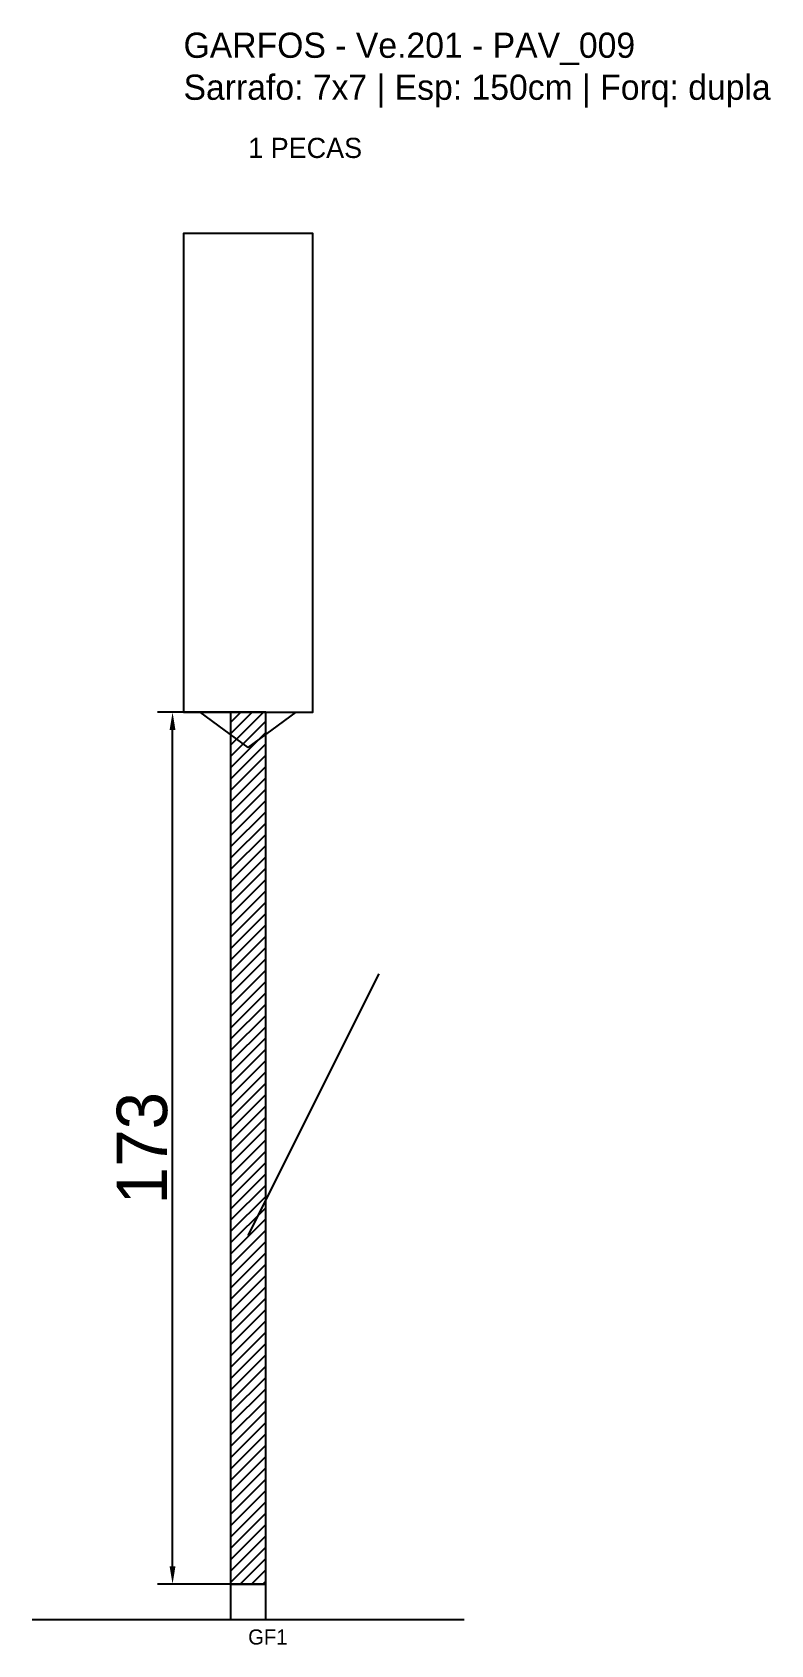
# Model space of a CAD drawing. Header units: metres. Extents: x -30 to 116, y -12 to 308.
import ezdxf

# ---------------------------------------------------------------- set-up
doc = ezdxf.new("R2010")
doc.units = ezdxf.units.M
for name, color, linetype in [('BARRA_ANCORAGEM', 1, 'Continuous'), ('COTA', 241, 'Continuous'), ('GARFOS OK', 3, 'Continuous'), ('NOME DA VIGA', 6, 'Continuous'), ('SARR_7x7', 40, 'Continuous'), ('VIGAS', 3, 'Continuous')]:
    doc.layers.add(name, color=color, linetype=linetype)
doc.dimstyles.new('EZ DXF', dxfattribs={"dimtxt": 10, "dimasz": 3.5, "dimexe": 3, "dimexo": 1.5, "dimgap": 1, "dimtad": 1, "dimdec": 1, "dimdsep": 46, "dimcen": 2.5, "dimazin": 3, "dimtfac": 1, "dimtmove": 0, "dimatfit": 3})

msp = doc.modelspace()

# ---------------------------------------------------------------- hatches: boundary and pattern name
at = {"layer": 'COTA'}
h = msp.add_hatch(dxfattribs=at)
h.set_pattern_fill('ANSI31', scale=0.5)
h.paths.add_polyline_path([(9.32, 0), (16.32, 0), (16.32, 173), (9.32, 173)])

# ---------------------------------------------------------------- linework, layer by layer
at = {"layer": 'BARRA_ANCORAGEM'}
msp.add_line((12.82, 69.2), (38.77, 121.1), dxfattribs=at)
at = {"layer": 'GARFOS OK'}
for p, q in [((12.82, 166), (3.32, 173)), ((3.32, 173), (22.32, 173)), ((12.82, 166), (22.32, 173))]:
    msp.add_line(p, q, dxfattribs=at)
at = {"layer": 'GARFOS OK', "linetype": 'CONTINUOUS'}
msp.add_line((-30, -7), (55.63, -7), dxfattribs=at)
at = {"layer": 'GARFOS OK'}
msp.add_lwpolyline([(9.32, 0), (16.32, 0), (16.32, 173), (9.32, 173), (9.32, 0)], dxfattribs=at)
at = {"layer": 'SARR_7x7'}
msp.add_lwpolyline([(9.32, -7), (16.32, -7), (16.32, 0), (9.32, 0), (9.32, -7)], dxfattribs=at)
at = {"layer": 'VIGAS'}
msp.add_lwpolyline([(0, 173), (25.63, 173), (25.63, 268), (0, 268), (0, 173)], dxfattribs=at)

# ---------------------------------------------------------------- texts
at = {"layer": 'NOME DA VIGA'}
for s, height, p in [('1 PECAS', 4, (12.82, 283)), ('GF1', 3, (12.82, -12))]:
    msp.add_text(s, height=height, dxfattribs=at).set_placement(p)
at = {"layer": 'NOME DA VIGA', "insert": (0, 293), "char_height": 5, "attachment_point": 7}
msp.add_mtext('GARFOS - Ve.201 - PAV_009\\PSarrafo: 7x7 | Esp: 150cm | Forq: dupla', dxfattribs=at)

# ---------------------------------------------------------------- dimensions: what is measured, and where the dimension line sits
at = {"layer": 'COTA'}
msp.add_linear_dim(base=(-2.18, 0), p1=(12.82, 0), p2=(12.82, 173), angle=90, dimstyle='EZ DXF', dxfattribs=at).render()

doc.saveas('drawing.dxf')
